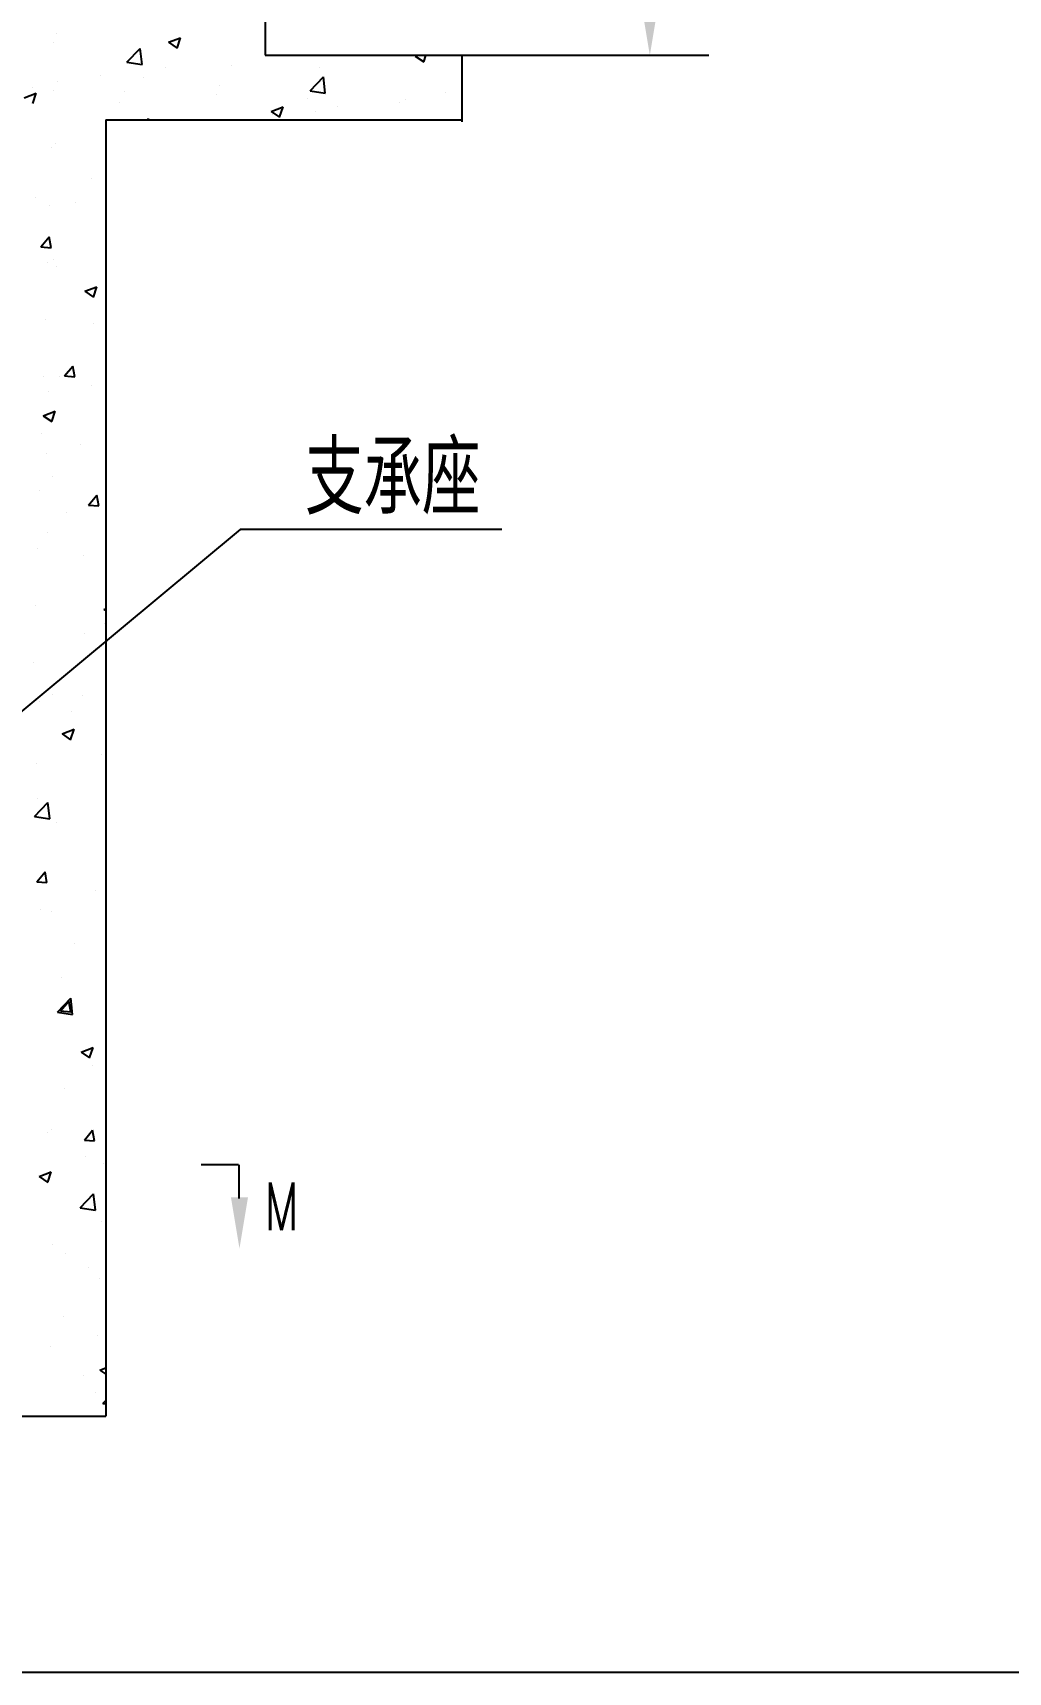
# Model space of a CAD drawing. Extents: x 1620 to 2878, y -792 to 791.
# Drawn here: x 1737.1 to 1770.3, y -111.9 to -56.2 of the extents above; entities that cross this region are included whole.
import ezdxf

# ---------------------------------------------------------------- set-up
doc = ezdxf.new("R2010")
doc.units = 0
doc.header["$MEASUREMENT"] = 0
doc.layers.get('0').update_dxf_attribs({"linetype": 'CONTINUOUS'})
doc.layers.get('DEFPOINTS').update_dxf_attribs({"linetype": 'CONTINUOUS'})
for name, color, linetype in [('1', 7, 'CONTINUOUS'), ('6', 3, 'CONTINUOUS'), ('8', 20, 'CONTINUOUS')]:
    doc.layers.add(name, color=color, linetype=linetype)
doc.styles.add('HZTXT', font='txt.shx', dxfattribs={"bigfont": 'hztxt.shx'})
doc.styles.get("Standard").update_dxf_attribs({"font": 'SimSun.ttf', "width": 0.6})
doc.dimstyles.new('HZTXT', dxfattribs={"dimtxt": 2, "dimasz": 2, "dimexe": 2, "dimexo": 0, "dimgap": 0.8, "dimtad": 3, "dimdec": 1, "dimdsep": 46, "dimtxsty": 'HZTXT', "dimcen": 0, "dimclrd": 1, "dimclre": 1, "dimclrt": 3, "dimadec": 0, "dimazin": 0, "dimtp": 0.9, "dimtm": 0.1, "dimtfac": 0.5, "dimtdec": 4, "dimtmove": 0, "dimatfit": 3, "dimfxl": 0, "dimtolj": 1, "dimtzin": 0, "dimarcsym": 0})

# ---------------------------------------------------------------- blocks, each defined once
blk = doc.blocks.new('*X211')
at = {"color": 0}
for p, q in [((-233.607, 173.032), (-233.607, 173.032)), ((-233.479, 173.529), (-233.479, 173.529)), ((-226.927, 173.024), (-226.227, 173.293)), ((-226.927, 173.024), (-226.43, 172.689)), ((-226.43, 172.689), (-226.227, 173.293)), ((-229.358, 171.86), (-228.579, 172.672)), ((-228.468, 171.723), (-228.579, 172.672)), ((-212.556, 172.223), (-212.447, 172.265)), ((-212.556, 172.223), (-212.059, 171.888)), ((-212.059, 171.888), (-211.932, 172.265)), ((-230.868, 171.081), (-230.868, 171.081)), ((-229.358, 171.86), (-228.468, 171.722)), ((-228.406, 170.95), (-228.406, 170.95)), ((-227.08, 171.58), (-227.08, 171.58)), ((-223.272, 171.654), (-223.272, 171.654)), ((-218.685, 170.205), (-217.906, 171.017)), ((-218.124, 171.534), (-218.124, 171.534)), ((-217.796, 170.067), (-217.906, 171.017)), ((-235.33, 169.799), (-234.629, 170.068)), ((-234.832, 170.411), (-234.832, 170.411)), ((-234.832, 169.464), (-234.629, 170.068)), ((-233.6, 170.201), (-233.6, 170.201)), ((-233.371, 170.752), (-233.371, 170.752)), ((-229.494, 170.185), (-229.494, 170.185)), ((-223.956, 170.533), (-223.956, 170.533)), ((-218.685, 170.205), (-217.796, 170.067)), ((-210.789, 170.127), (-210.789, 170.127)), ((-229.788, 169.532), (-229.788, 169.532)), ((-224.156, 169.96), (-224.156, 169.96)), ((-220.958, 168.998), (-220.258, 169.267)), ((-220.461, 168.663), (-220.258, 169.267)), ((-218.817, 169.734), (-218.817, 169.734)), ((-217.105, 169.295), (-217.105, 169.295)), ((-213.479, 169.509), (-213.479, 169.509)), ((-213.149, 169.715), (-213.149, 169.715)), ((-228.163, 168.509), (-228.101, 168.584)), ((-228.087, 168.509), (-228.101, 168.584)), ((-220.958, 168.998), (-220.461, 168.663)), ((-220.892, 168.797), (-220.892, 168.797)), ((-218.343, 168.966), (-218.343, 168.966)), ((-233.498, 167.137), (-233.498, 167.137)), ((-233.722, 166.872), (-233.722, 166.872)), ((-231.441, 165.075), (-231.441, 165.075)), ((-234.671, 163.958), (-234.671, 163.958)), ((-233.843, 163.543), (-233.843, 163.543)), ((-232.342, 163.692), (-232.342, 163.692)), ((-234.368, 161.115), (-233.886, 161.689)), ((-233.77, 161.063), (-233.886, 161.689)), ((-234.368, 161.115), (-233.77, 161.062)), ((-233.965, 160.214), (-233.965, 160.214)), ((-233.637, 160.369), (-233.637, 160.369)), ((-233.431, 159.992), (-233.431, 159.992)), ((-231.794, 158.521), (-231.094, 158.79)), ((-231.794, 158.521), (-231.296, 158.186)), ((-231.296, 158.186), (-231.093, 158.79)), ((-234.087, 156.885), (-234.087, 156.885)), ((-231.288, 156.635), (-231.288, 156.635)), ((-232.981, 153.593), (-232.499, 154.167)), ((-232.383, 153.541), (-232.498, 154.167)), ((-234.208, 153.556), (-234.208, 153.556)), ((-233.27, 153.539), (-233.27, 153.539)), ((-232.981, 153.593), (-232.383, 153.54)), ((-231.415, 153.02), (-231.415, 153.02)), ((-233.918, 152.691), (-233.918, 152.691)), ((-234.227, 151.27), (-233.527, 151.539)), ((-234.227, 151.27), (-233.729, 150.934)), ((-233.729, 150.935), (-233.527, 151.539)), ((-234.33, 150.227), (-234.33, 150.227)), ((-234.046, 149.076), (-234.046, 149.076)), ((-232.029, 149.574), (-232.029, 149.574)), ((-233.666, 147.706), (-233.666, 147.706)), ((-234.451, 146.898), (-234.451, 146.898)), ((-231.593, 146.071), (-231.111, 146.645)), ((-230.995, 146.019), (-231.111, 146.645)), ((-232.889, 145.631), (-232.889, 145.631)), ((-231.593, 146.071), (-230.995, 146.018)), ((-233.977, 144.464), (-233.977, 144.464)), ((-234.573, 143.569), (-234.573, 143.569)), ((-231.868, 143.12), (-231.868, 143.12)), ((-234.695, 140.24), (-234.695, 140.24)), ((-230.691, 139.992), (-230.583, 140.034)), ((-230.691, 139.992), (-230.583, 139.919)), ((-231.835, 138.574), (-231.835, 138.574)), ((-230.628, 139.155), (-230.628, 139.155)), ((-234.816, 136.911), (-234.816, 136.911)), ((-233.695, 135.043), (-233.695, 135.043)), ((-231.962, 134.959), (-231.962, 134.959)), ((-234.466, 134.63), (-234.466, 134.63)), ((-232.575, 134.045), (-232.575, 134.045)), ((-233.124, 132.741), (-232.424, 133.009)), ((-233.124, 132.741), (-232.627, 132.405)), ((-232.627, 132.405), (-232.424, 133.01)), ((-234.593, 131.015), (-234.593, 131.015)), ((-230.806, 131.514), (-230.806, 131.514)), ((-234.565, 128.962), (-234.565, 128.962)), ((-234.727, 127.93), (-233.948, 128.742)), ((-233.837, 127.792), (-233.948, 128.742)), ((-234.727, 127.93), (-233.838, 127.792)), ((-233.436, 127.57), (-233.436, 127.57)), ((-234.603, 124.133), (-234.121, 124.707)), ((-234.005, 124.08), (-234.121, 124.707)), ((-234.603, 124.133), (-234.006, 124.08)), ((-231.174, 123.626), (-231.174, 123.626)), ((-234.404, 122.509), (-234.404, 122.509)), ((-233.725, 122.38), (-233.725, 122.38)), ((-232.382, 120.513), (-232.382, 120.513)), ((-233.163, 118.543), (-233.163, 118.543)), ((-233.401, 116.534), (-232.622, 117.345)), ((-233.401, 116.534), (-232.512, 116.396)), ((-233.216, 116.611), (-232.734, 117.185)), ((-233.216, 116.611), (-232.618, 116.558)), ((-232.618, 116.559), (-232.734, 117.185)), ((-232.512, 116.396), (-232.622, 117.346)), ((-232.509, 116.899), (-232.509, 116.899)), ((-232.021, 114.211), (-231.321, 114.48)), ((-232.021, 114.211), (-231.524, 113.876)), ((-231.524, 113.876), (-231.321, 114.48)), ((-231.353, 113.453), (-231.353, 113.453)), ((-233.002, 112.09), (-233.002, 112.09)), ((-230.595, 111.029), (-230.595, 111.029)), ((-233.984, 109.509), (-233.984, 109.509)), ((-233.754, 109.717), (-233.754, 109.717)), ((-231.828, 109.089), (-231.346, 109.663)), ((-231.828, 109.089), (-231.23, 109.036)), ((-231.23, 109.037), (-231.346, 109.663)), ((-231.762, 108.125), (-231.762, 108.125)), ((-234.455, 106.96), (-233.754, 107.229)), ((-234.455, 106.96), (-233.957, 106.624)), ((-233.957, 106.625), (-233.754, 107.229)), ((-230.717, 107.7), (-230.717, 107.7)), ((-232.075, 105.137), (-231.296, 105.949)), ((-232.075, 105.137), (-231.186, 104.999)), ((-231.186, 104.999), (-231.296, 105.949)), ((-230.838, 104.372), (-230.838, 104.372)), ((-233.709, 103.015), (-233.709, 103.015)), ((-232.929, 102.452), (-232.929, 102.452)), ((-231.601, 101.672), (-231.601, 101.672)), ((-230.96, 101.043), (-230.96, 101.043)), ((-233.057, 98.838), (-233.057, 98.838)), ((-231.082, 97.714), (-231.082, 97.714)), ((-233.784, 97.054), (-233.784, 97.054)), ((-230.919, 95.682), (-230.583, 95.811)), ((-230.919, 95.682), (-230.583, 95.456)), ((-231.9, 95.392), (-231.9, 95.392)), ((-231.203, 94.385), (-231.203, 94.385)), ((-230.75, 93.741), (-230.583, 93.914)), ((-230.75, 93.741), (-230.583, 93.715))]:
    blk.add_line(p, q, dxfattribs=at)
blk = doc.blocks.new('*D423')
at = {"color": 1, "linetype": 'ByBlock', "lineweight": -2}
for p, q in [((1755.139, -43.084), (1760.091, -43.084)), ((1758.091, -45.084), (1758.091, -54.931)), ((1751.7, -56.931), (1760.091, -56.931))]:
    blk.add_line(p, q, dxfattribs=at)
at = {"color": 1, "linetype": 'ByBlock'}
for points in [[(1757.758, -45.084), (1758.424, -45.084), (1758.091, -43.084)], [(1757.758, -54.931), (1758.424, -54.931), (1758.091, -56.931)]]:
    blk.add_solid(points, dxfattribs=at)
at = {"layer": 'DEFPOINTS', "color": 0, "linetype": 'ByBlock'}
for p in [(1755.139, -43.084), (1751.7, -56.931), (1758.091, -56.931)]:
    blk.add_point(p, dxfattribs=at)

msp = doc.modelspace()

# ---------------------------------------------------------------- linework, layer by layer
msp.add_line((1621.76341, -111.85355), (1918.76341, -111.85355))
at = {"layer": '1'}
for p, q in [((1745.02991, -50.6656), (1745.02991, -56.93144)), ((1745.02991, -56.93144), (1751.69957, -56.93144)), ((1739.6097, -59.122), (1739.6097, -103.1536)), ((1739.6097, -59.122), (1751.69957, -59.122)), ((1742.84767, -94.60836), (1744.11867, -94.60836)), ((1681.4131, -103.1536), (1739.6097, -103.1536))]:
    msp.add_line(p, q, dxfattribs=at)
at = {"layer": '6'}
for p, q in [((1751.69957, -56.93144), (1751.69957, -59.1883)), ((1744.17864, -73.03339), (1731.9622, -83.18625)), ((1753.06736, -73.03339), (1744.17864, -73.03339))]:
    msp.add_line(p, q, dxfattribs=at)
at = {"layer": '8', "color": 1, "linetype": 'ByBlock'}
msp.add_line((1744.14082, -95.75764), (1744.14082, -94.62414), dxfattribs=at)
for points in [[(1744.44309, -95.719), (1743.86089, -95.719), (1744.15199, -97.46559)], [(1743.96411, -95.73832), (1744.31407, -95.73832), (1744.13909, -96.7882)]]:
    msp.add_solid(points, dxfattribs=at)

# ---------------------------------------------------------------- block references
at = {"layer": '6', "xscale": 0.5831999999027175, "yscale": 0.5831999999027744, "zscale": 0.647999999892}
msp.add_blockref('*X211', (1874.08574, -157.3966), dxfattribs=at)

# ---------------------------------------------------------------- texts
at = {"layer": '6', "style": 'HZTXT'}
for s, height, width, p in [('支承座', 2.484, 0.8, (1746.3771, -72.53291)), ('M', 1.62, 0.7, (1744.9996, -96.84347))]:
    msp.add_text(s, height=height, dxfattribs=dict(at, width=width)).set_placement(p)

# ---------------------------------------------------------------- dimensions: what is measured, and where the dimension line sits
at = {"color": 3, "linetype": 'ByBlock'}
dim = msp.add_linear_dim(base=(1758.09114, -56.93144), p1=(1755.13949, -43.084), p2=(1751.69957, -56.93144), angle=90, text=' ', dimstyle='HZTXT', override={"dimtxt": 1.8, "dimtxsty": 'Standard'}, dxfattribs=at)
dim.commit()
dim.dimension.update_dxf_attribs({"geometry": '*D423', "text_midpoint": (1758.09114, -50.00772)})

doc.saveas('drawing.dxf')
